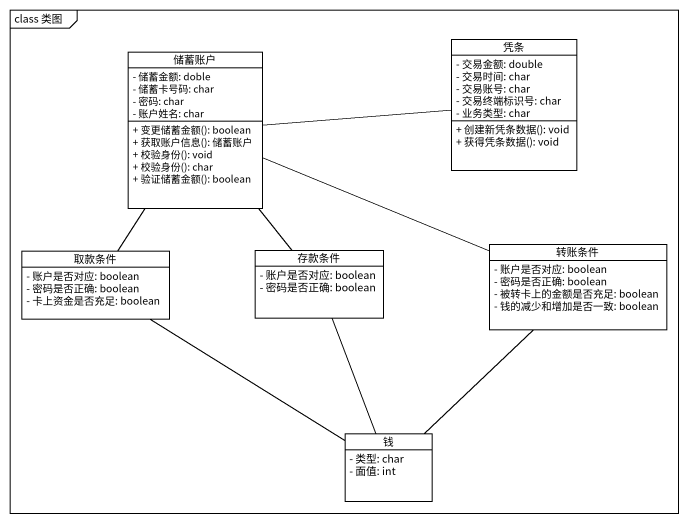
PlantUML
@startuml
mainframe class 类图
hide circle
hide empty members
skinparam classAttributeIconSize 0
class 储蓄账户 {
  - 储蓄金额: doble
  - 储蓄卡号码: char
  - 密码: char
  - 账户姓名: char
  + 变更储蓄金额(): boolean
  + 获取账户信息(): 储蓄账户
  + 校验身份(): void
  + 校验身份(): char
  + 验证储蓄金额(): boolean
}
class 凭条 {
  - 交易金额: double
  - 交易时间: char
  - 交易账号: char
  - 交易终端标识号: char
  - 业务类型: char
  + 创建新凭条数据(): void
  + 获得凭条数据(): void
}
class 取款条件 {
  - 账户是否对应: boolean
  - 密码是否正确: boolean
  - 卡上资金是否充足: boolean
}
class 存款条件 {
  - 账户是否对应: boolean
  - 密码是否正确: boolean
}
class 转账条件 {
  - 账户是否对应: boolean
  - 密码是否正确: boolean
  - 被转卡上的金额是否充足: boolean
  - 钱的减少和增加是否一致: boolean
}
class 钱 {
  - 类型: char
  - 面值: int
}
储蓄账户 -right- 凭条
储蓄账户 -- 取款条件
储蓄账户 -- 存款条件
储蓄账户 -right- 转账条件
取款条件 -- 钱
存款条件 -- 钱
转账条件 -- 钱
@enduml
